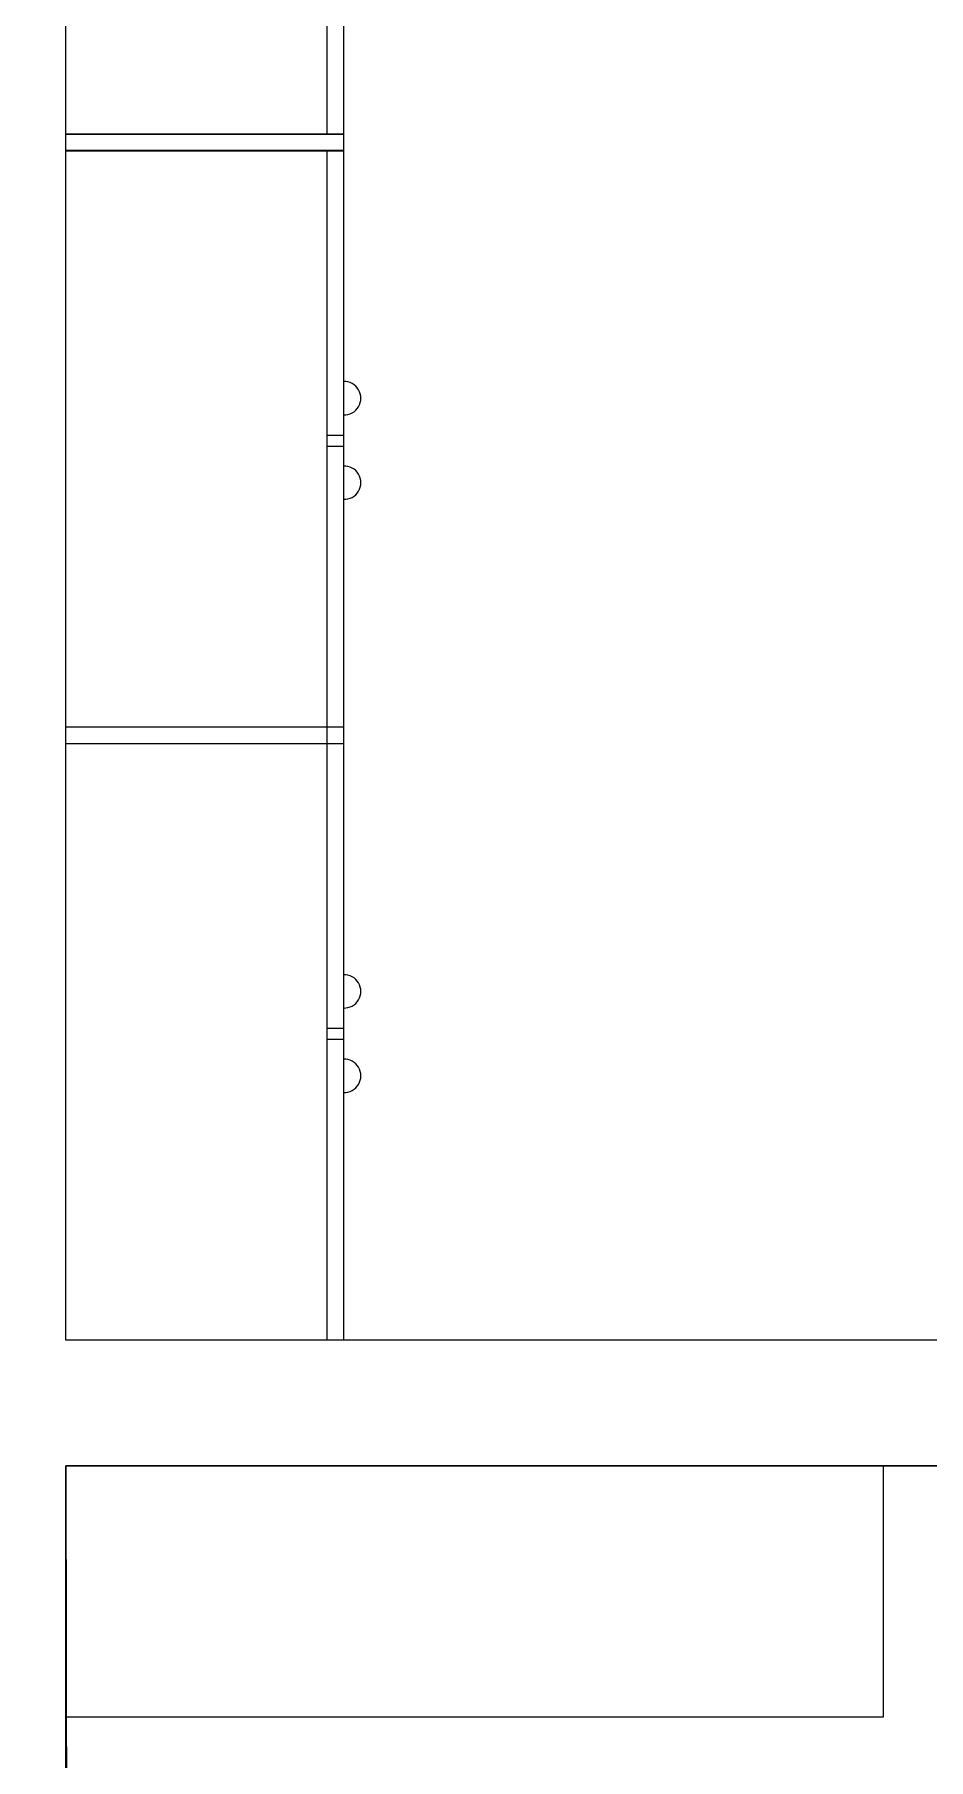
# Model space of a CAD drawing. Header units: millimetres. Extents: x 1143 to 39838, y 578 to 35727.
# Drawn here: x 27039 to 28461, y 6972 to 9716 of the extents above; entities that cross this region are included whole.
import ezdxf

# ---------------------------------------------------------------- set-up
doc = ezdxf.new("R2010")
doc.units = ezdxf.units.MM
for name, color, linetype in [('3', 7, 'Continuous'), ('JJ', 8, 'Continuous'), ('PUB_WINDW', 7, 'Continuous'), ('WALL', 255, 'Continuous'), ('WINDOW', 2, 'Continuous')]:
    doc.layers.add(name, color=color, linetype=linetype)
doc.styles.add('DIM_FONT', font='SIMPLEX', dxfattribs={"width": 0.8})
doc.styles.get("Standard").update_dxf_attribs({"font": 'arial.ttf'})

# ---------------------------------------------------------------- blocks, each defined once
blk = doc.blocks.new('1T4F81聚福元')
at = {"layer": '3'}
blk.add_lwpolyline([(-5132, -24900, 0.069132), (1900.1, -23946.6), (1900.1, -22000)], format="xyb", dxfattribs=at)
at = {"layer": 'JJ'}
for p, q in [((2315.1, -18991.5), (2315.1, -19881.1)), ((2341.5, -18991.5), (2341.5, -19907.5)), ((2341.5, -19881.1), (1900.5, -19881.1)), ((2341.5, -19881.1), (1900.5, -19881.1)), ((1900.5, -19881.1), (2341.5, -19881.1)), ((2341.5, -19881.1), (2341.5, -21800.2)), ((2341.5, -19907.5), (1900.5, -19907.5)), ((1900.5, -19907.6), (2341.5, -19907.6)), ((2315.1, -19907.6), (2315.1, -21800.2)), ((2315.1, -20360), (2341.5, -20360)), ((2315.1, -20377.6), (2341.5, -20377.6)), ((2341.5, -20824.9), (1900.5, -20824.9)), ((2341.5, -20851.3), (1900.5, -20851.3)), ((2315.1, -21303.7), (2341.5, -21303.7)), ((2315.1, -21321.4), (2341.5, -21321.4))]:
    blk.add_line(p, q, dxfattribs=at)
for centre in [(2342.7, -20301.4), (2342.7, -20435.8), (2342.7, -21245.2), (2342.7, -21379.5)]:
    blk.add_arc(centre, 26.5, 267.5434, 92.4566, dxfattribs=at)
at = {"layer": 'WALL'}
for p, q in [((1900.1, -21800), (1900.1, -17400)), ((3300.1, -21800), (1900.1, -21800)), ((3200.1, -22000), (1900.1, -22000)), ((1900.1, -22000), (1900.1, -23189.6)), ((3200.1, -22000), (3200.1, -22400))]:
    blk.add_line(p, q, dxfattribs=at)
at = {"layer": 'WINDOW'}
blk.add_line((3200.1, -22400), (1900.1, -22400), dxfattribs=at)
blk.add_lwpolyline([(-11400, -23200), (-6516, -23200), (-6516, -25000), (-6316, -25000), (-6316, -18500), (-5316, -18500.5), (-5316, -25000), (-5116, -25000), (-5116, -23200), (1901.8, -23189.6), (1901.8, -23189.6), (1900.1, -22000), (4700.1, -22000), (4700.1, -22400), (6110.1, -22400)], dxfattribs=at)
blk.add_lwpolyline([(-3716, -11600), (1326, -11600), (1326, -11700), (-474, -11700), (-474, -12996.3), (4600.1, -12996.3), (4600.1, -16000), (5710.1, -16000), (5710.1, -21900), (5710.1, -22000), (1900.1, -22000), (1901.8, -23189.6), (-5116, -23200), (-5116, -25000), (-5316, -25000), (-5316, -18366.7), (-3716, -18366.7)], close=True, dxfattribs=at)
at = {"style": 'DIM_FONT', "oblique": -180, "text_generation_flag": 4, "width": 0.8, "flags": 9}
for tag, p, rotation in [('XSIZE', (1326.3, -15051.1), 135), ('YSIZE', (1326.3, -15051.1), 135), ('XSIZE', (3900.1, -18100), 45), ('YSIZE', (3900.1, -18100), 45)]:
    blk.add_attdef(tag, p, '', height=0.5, rotation=rotation, dxfattribs=at)
at = {"layer": 'JJ', "oblique": -180, "text_generation_flag": 4, "width": 0.8, "flags": 9}
for p in [(1764.7, -14093.6), (2339, -19893.8)]:
    blk.add_attdef('XSIZE', p, '', height=0.441, dxfattribs=at)
blk.add_attdef('XSIZE', (-13521.8, -18540), '', height=0.441, rotation=90, dxfattribs=at)

msp = doc.modelspace()

# ---------------------------------------------------------------- block references
at = {"layer": 'PUB_WINDW'}
msp.add_blockref('1T4F81聚福元', (25189.3, 29439.1), dxfattribs=at)

doc.saveas('drawing.dxf')
